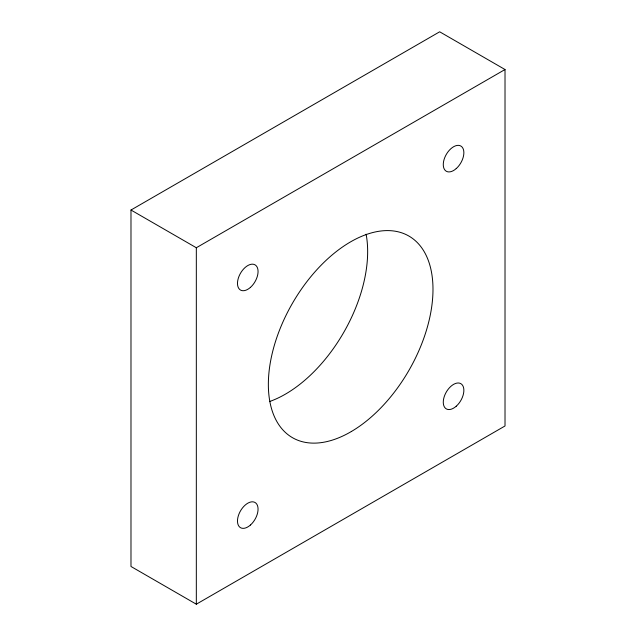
<?xml version="1.0" encoding="UTF-8"?>
<svg xmlns="http://www.w3.org/2000/svg" width="636" height="636" viewBox="0 0 636 636"><rect width="100%" height="100%" fill="white"/><g stroke="black" fill="none" stroke-linecap="round" stroke-linejoin="round"><path stroke-width="0.95" d="M130.984 210.023L439.675 31.8L505.016 69.523L505.016 425.977L196.325 604.2L130.984 566.477L130.984 210.023L196.325 247.746L505.016 69.523M196.325 247.746L196.325 604.2M366.113 234.207A116.42 67.217 -60 0 1 269.895 401.419M351.326 431.534A116.42 67.217 -60 0 0 421.628 247.714A116.42 67.217 -60 0 0 279.053 331.34A116.42 67.217 -60 0 0 351.326 431.534M456.235 168.58A14.549 8.403 -60 0 0 460.846 146.034A14.549 8.403 -60 0 0 443.626 161.298A14.549 8.403 -60 0 0 456.235 168.58M250.433 287.393A14.549 8.403 -60 0 0 255.044 264.846A14.549 8.403 -60 0 0 237.832 280.118A14.549 8.403 -60 0 0 250.433 287.393M456.235 406.213A14.549 8.403 -60 0 0 460.846 383.667A14.549 8.403 -60 0 0 443.626 398.931A14.549 8.403 -60 0 0 456.235 406.213M250.433 525.026A14.549 8.403 -60 0 0 255.044 502.488A14.549 8.403 -60 0 0 237.832 517.752A14.549 8.403 -60 0 0 250.433 525.026"/></g></svg>
